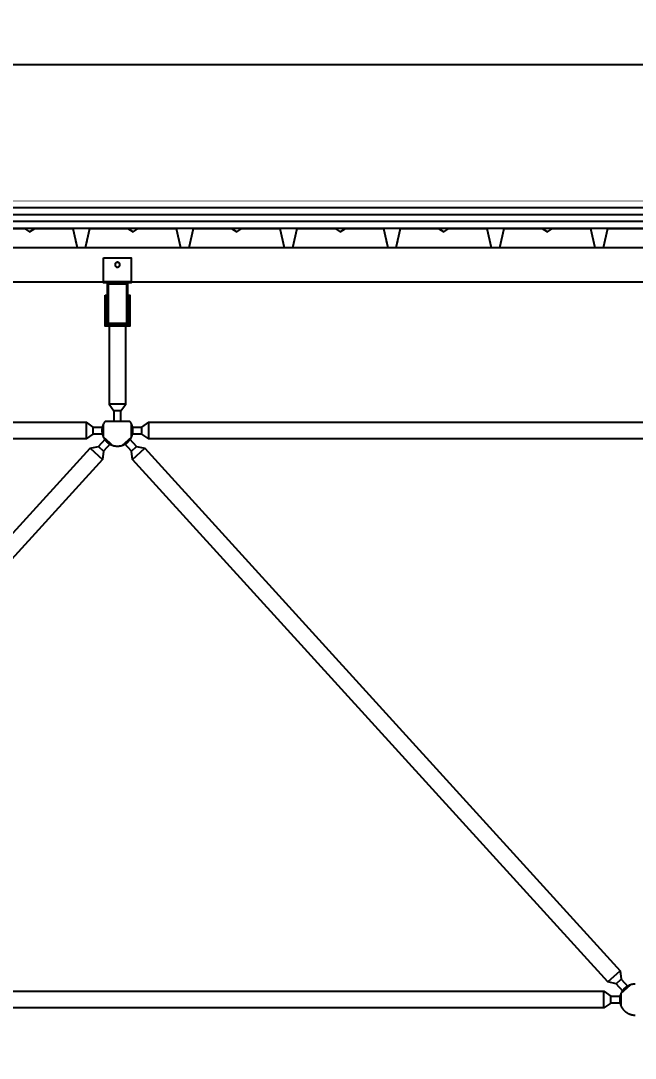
# Model space of a CAD drawing. Header units: centimetres. Extents: x 77182 to 116086, y 20619 to 33555.
# Drawn here: x 94186.7 to 94364.7, y 22546.4 to 22847.2 of the extents above; entities that cross this region are included whole.
import ezdxf

# ---------------------------------------------------------------- set-up
doc = ezdxf.new("R2010")
doc.units = ezdxf.units.CM
doc.header["$LTSCALE"] = 100
for name, color, linetype in [('A-ANNO-DIMS', 187, 'Continuous'), ('A-ELEV-02', 253, 'Continuous'), ('A-ELEV-04', 250, 'Continuous'), ('A-WALL-INSL', 249, 'Continuous'), ('A-WALL-SNWPNL', 200, 'Continuous'), ('S-STEL', 3, 'Continuous')]:
    doc.layers.add(name, color=color, linetype=linetype)
doc.styles.add('Fields_100', font='act_simplex.shx', dxfattribs={"width": 0.8, "height": 20})
doc.linetypes.add('BATTING', pattern='A,0.00254,-2.54,[134,ltypeshp.shx,S=2.54,R=0,X=-2.54,Y=0],-5.08,[134,ltypeshp.shx,S=2.54,R=180,X=2.54,Y=0],-2.54', length=10.16254)
doc.dimstyles.new('FIELDS_100', dxfattribs={"dimscale": 0, "dimtxt": 20, "dimasz": 5, "dimexe": 5, "dimexo": 5, "dimgap": 5, "dimtad": 0, "dimdec": 0, "dimzin": 0, "dimdsep": 46, "dimtxsty": 'Fields_100', "dimblk": 'DOT', "dimcen": 0.09, "dimclrt": 50, "dimadec": 0, "dimazin": 0, "dimtfac": 1, "dimtdec": 0, "dimtix": 1, "dimtofl": 0, "dimtmove": 1, "dimatfit": 3, "dimfxl": 5, "dimfxlon": 1, "dimtolj": 1, "dimtzin": 0, "dimarcsym": 0})

# ---------------------------------------------------------------- blocks, each defined once
blk = doc.blocks.new('_Dot')
at = {"color": 0, "linetype": 'ByBlock', "lineweight": -2}
blk.add_line((-0.5, 0), (-1, 0), dxfattribs=at)
at = {"color": 0, "linetype": 'ByBlock', "const_width": 0.5}
blk.add_lwpolyline([(-0.25, 0, 1), (0.25, 0, 1)], format="xyb", close=True, dxfattribs=at)
blk = doc.blocks.new('*D12')
at = {"layer": 'A-ANNO-DIMS', "color": 0, "lineweight": -2, "transparency": 16777216}
for p, q in [((94064.7, 23343.48), (94064.7, 23353.48)), ((95864.7, 23343.48), (95864.7, 23353.48)), ((94069.7, 23348.48), (94933.03, 23348.48)), ((95859.7, 23348.48), (94996.36, 23348.48))]:
    blk.add_line(p, q, dxfattribs=at)
at = {"layer": 'DEFPOINTS', "color": 0, "transparency": 16777216}
for p in [(95864.7, 23348.48), (94064.7, 22503.48), (95864.7, 22503.48)]:
    blk.add_point(p, dxfattribs=at)
at = {"layer": 'A-ANNO-DIMS', "color": 0, "lineweight": -2, "transparency": 16777216, "xscale": 5, "yscale": 5, "zscale": 5, "rotation": 180}
blk.add_blockref('_Dot', (94064.7, 23348.48), dxfattribs=at)
at = {"layer": 'A-ANNO-DIMS', "color": 0, "lineweight": -2, "transparency": 16777216, "xscale": 5, "yscale": 5, "zscale": 5}
blk.add_blockref('_Dot', (95864.7, 23348.48), dxfattribs=at)
at = {"layer": 'A-ANNO-DIMS', "color": 50, "transparency": 16777216, "insert": (94964.7, 23348.48), "char_height": 20, "attachment_point": 5, "style": 'Fields_100'}
blk.add_mtext('\\A1;1800', dxfattribs=at)

msp = doc.modelspace()

# ---------------------------------------------------------------- linework, layer by layer
at = {"layer": 'A-ELEV-02'}
for points in [[(94012.2, 22781.49), (103009.7, 22781.49)], [(94012.2, 22771.49), (103009.7, 22771.49)], [(94218.7, 22771.49), (94210.7, 22771.49)], [(94211.1, 22765.89), (94211.6, 22765.89)], [(94211.1, 22764.49), (94211.6, 22764.49)], [(94217.8, 22765.89), (94218.3, 22765.89)], [(94217.8, 22764.49), (94218.3, 22764.49)], [(94212.28, 22758.69), (94212.28, 22736.09), (94213.7, 22734.09), (94213.7, 22731.09)], [(94215.7, 22731.09), (94215.7, 22734.09), (94217.11, 22736.09), (94217.11, 22758.69)], [(94217.11, 22736.09), (94212.28, 22736.09)], [(94215.7, 22734.09), (94213.7, 22734.09)], [(94068.8, 22729.39), (94071.8, 22729.39), (94073.8, 22730.8), (94205.6, 22730.8), (94207.6, 22729.39), (94210.6, 22729.39)], [(94205.6, 22730.8), (94205.6, 22725.97)], [(94207.6, 22729.39), (94207.6, 22727.39)], [(94211.1, 22731.09), (94211.01, 22730.97), (94210.93, 22730.84), (94210.85, 22730.71), (94210.77, 22730.58), (94210.7, 22730.45), (94210.63, 22730.31), (94210.56, 22730.17), (94210.51, 22730.02), (94210.45, 22729.88), (94210.43, 22729.8), (94210.4, 22729.73), (94210.38, 22729.65), (94210.36, 22729.57), (94210.34, 22729.5), (94210.32, 22729.42), (94210.3, 22729.34), (94210.28, 22729.26), (94210.27, 22729.19), (94210.26, 22729.11), (94210.24, 22729.03), (94210.23, 22728.95), (94210.22, 22728.87), (94210.22, 22728.79), (94210.21, 22728.71), (94210.2, 22728.63), (94210.2, 22728.55), (94210.2, 22728.47), (94210.2, 22728.39), (94210.2, 22728.31), (94210.2, 22728.23), (94210.2, 22728.15), (94210.21, 22728.07), (94210.21, 22727.99), (94210.22, 22727.92), (94210.23, 22727.84), (94210.24, 22727.76), (94210.25, 22727.68), (94210.28, 22727.53), (94210.31, 22727.37), (94210.35, 22727.22), (94210.39, 22727.07), (94210.44, 22726.93), (94210.49, 22726.79), (94210.55, 22726.65), (94210.61, 22726.51), (94210.67, 22726.37), (94210.74, 22726.24), (94210.81, 22726.11), (94210.89, 22725.98), (94210.98, 22725.86), (94211.07, 22725.73), (94211.16, 22725.61), (94211.26, 22725.49), (94211.36, 22725.37), (94211.47, 22725.25), (94211.52, 22725.2), (94211.58, 22725.14), (94211.64, 22725.09), (94211.69, 22725.04), (94211.75, 22724.98), (94211.81, 22724.93), (94211.88, 22724.88), (94211.94, 22724.83), (94212, 22724.78), (94212.07, 22724.74), (94212.13, 22724.69), (94212.2, 22724.65), (94212.26, 22724.6), (94212.33, 22724.56), (94212.4, 22724.52), (94212.47, 22724.48), (94212.54, 22724.44), (94212.61, 22724.4), (94212.68, 22724.36), (94212.75, 22724.33), (94212.82, 22724.3), (94212.9, 22724.26), (94212.97, 22724.23), (94213.04, 22724.2), (94213.12, 22724.17), (94213.19, 22724.15), (94213.27, 22724.12), (94213.34, 22724.1), (94213.49, 22724.05), (94213.64, 22724.01), (94213.79, 22723.98), (94213.95, 22723.95), (94214.1, 22723.93), (94214.25, 22723.91), (94214.4, 22723.9), (94214.55, 22723.89), (94214.7, 22723.89), (94214.85, 22723.89), (94215, 22723.9), (94215.15, 22723.91), (94215.3, 22723.93), (94215.45, 22723.95), (94215.6, 22723.98), (94215.75, 22724.01), (94215.9, 22724.05), (94216.05, 22724.1), (94216.13, 22724.12), (94216.2, 22724.15), (94216.28, 22724.17), (94216.35, 22724.2), (94216.43, 22724.23), (94216.5, 22724.26), (94216.57, 22724.3), (94216.64, 22724.33), (94216.71, 22724.36), (94216.79, 22724.4), (94216.86, 22724.44), (94216.93, 22724.48), (94216.99, 22724.52), (94217.06, 22724.56), (94217.13, 22724.6), (94217.2, 22724.65), (94217.26, 22724.69), (94217.33, 22724.74), (94217.39, 22724.78), (94217.46, 22724.83), (94217.52, 22724.88), (94217.58, 22724.93), (94217.64, 22724.98), (94217.7, 22725.04), (94217.76, 22725.09), (94217.82, 22725.14), (94217.87, 22725.2), (94217.93, 22725.25), (94218.04, 22725.37), (94218.14, 22725.49), (94218.24, 22725.61), (94218.33, 22725.73), (94218.42, 22725.86), (94218.5, 22725.98), (94218.58, 22726.11), (94218.65, 22726.24), (94218.72, 22726.37), (94218.79, 22726.51), (94218.85, 22726.65), (94218.9, 22726.79), (94218.95, 22726.93), (94219, 22727.07), (94219.04, 22727.22), (94219.08, 22727.37), (94219.11, 22727.53), (94219.14, 22727.68), (94219.15, 22727.76), (94219.16, 22727.84), (94219.17, 22727.92), (94219.18, 22727.99), (94219.19, 22728.07), (94219.19, 22728.15), (94219.19, 22728.23), (94219.2, 22728.31), (94219.2, 22728.39), (94219.2, 22728.47), (94219.19, 22728.55), (94219.19, 22728.63), (94219.19, 22728.71), (94219.18, 22728.79), (94219.17, 22728.87), (94219.16, 22728.95), (94219.15, 22729.03), (94219.14, 22729.11), (94219.13, 22729.19), (94219.11, 22729.26), (94219.09, 22729.34), (94219.08, 22729.42), (94219.06, 22729.5), (94219.04, 22729.57), (94219.02, 22729.65), (94218.99, 22729.73), (94218.97, 22729.8), (94218.94, 22729.88), (94218.89, 22730.02), (94218.83, 22730.17), (94218.77, 22730.31), (94218.7, 22730.45), (94218.63, 22730.58), (94218.55, 22730.71), (94218.47, 22730.84), (94218.38, 22730.97), (94218.3, 22731.09)], [(94210.6, 22730.24), (94210.6, 22726.53)], [(94211.1, 22731.09), (94218.3, 22731.09)], [(94218.8, 22729.39), (94221.8, 22729.39), (94223.8, 22730.8), (94505.6, 22730.8), (94507.6, 22729.39), (94510.6, 22729.39)], [(94218.8, 22726.53), (94218.8, 22730.24)], [(94221.8, 22727.39), (94221.8, 22729.39)], [(94223.8, 22725.97), (94223.8, 22730.8)], [(94210.6, 22727.39), (94207.6, 22727.39), (94205.6, 22725.97), (94073.8, 22725.97), (94071.8, 22727.39), (94068.8, 22727.39)], [(94210.57, 22726.6), (94213.31, 22724.11)], [(94216.08, 22724.11), (94218.83, 22726.6)], [(94510.6, 22727.39), (94507.6, 22727.39), (94505.6, 22725.97), (94223.8, 22725.97), (94221.8, 22727.39), (94218.8, 22727.39)], [(94206.79, 22723.28), (94210.36, 22720.03)], [(94209.18, 22723.81), (94210.66, 22722.46)], [(94218.73, 22722.46), (94220.21, 22723.81)], [(94219.03, 22720.03), (94222.61, 22723.28)], [(94356.79, 22568.5), (94360.36, 22571.74)], [(94359.18, 22567.97), (94360.66, 22569.31)], [(94364.7, 22567.89), (94364.6, 22567.89), (94364.5, 22567.88), (94364.4, 22567.88), (94364.29, 22567.87), (94364.19, 22567.86), (94364.09, 22567.84), (94363.98, 22567.83), (94363.88, 22567.81), (94363.77, 22567.79), (94363.67, 22567.77), (94363.56, 22567.74), (94363.46, 22567.71), (94363.35, 22567.68), (94363.25, 22567.65), (94363.15, 22567.61), (94363.04, 22567.57), (94362.94, 22567.53), (94362.83, 22567.48), (94362.73, 22567.43), (94362.63, 22567.38), (94362.53, 22567.33), (94362.43, 22567.27), (94362.33, 22567.21), (94362.24, 22567.15), (94362.14, 22567.09), (94362.04, 22567.02), (94361.95, 22566.95), (94361.86, 22566.88), (94361.77, 22566.81), (94361.68, 22566.73), (94361.6, 22566.65), (94361.52, 22566.57), (94361.43, 22566.49), (94361.36, 22566.4), (94361.28, 22566.31), (94361.2, 22566.22), (94361.13, 22566.13), (94361.06, 22566.04), (94361, 22565.94), (94360.93, 22565.85), (94360.87, 22565.75), (94360.81, 22565.65), (94360.75, 22565.55), (94360.7, 22565.45), (94360.65, 22565.35), (94360.6, 22565.25), (94360.56, 22565.15), (94360.51, 22565.04), (94360.47, 22564.94), (94360.44, 22564.83), (94360.4, 22564.73), (94360.37, 22564.62), (94360.34, 22564.52), (94360.32, 22564.41), (94360.29, 22564.31), (94360.27, 22564.21), (94360.25, 22564.1), (94360.24, 22564), (94360.23, 22563.89), (94360.22, 22563.79), (94360.21, 22563.69), (94360.2, 22563.59), (94360.2, 22563.49), (94360.2, 22563.39), (94360.2, 22563.29), (94360.2, 22563.19), (94360.21, 22563.08), (94360.22, 22562.98), (94360.23, 22562.88), (94360.24, 22562.78), (94360.25, 22562.67), (94360.27, 22562.57), (94360.29, 22562.46), (94360.32, 22562.36), (94360.34, 22562.25), (94360.37, 22562.15), (94360.4, 22562.04), (94360.44, 22561.94), (94360.47, 22561.83), (94360.51, 22561.73), (94360.56, 22561.63), (94360.6, 22561.52), (94360.65, 22561.42), (94360.7, 22561.32), (94360.75, 22561.22), (94360.81, 22561.12), (94360.87, 22561.02), (94360.93, 22560.92), (94361, 22560.83), (94361.06, 22560.73), (94361.13, 22560.64), (94361.2, 22560.55), (94361.28, 22560.46), (94361.36, 22560.37), (94361.43, 22560.29), (94361.52, 22560.2), (94361.6, 22560.12), (94361.68, 22560.04), (94361.77, 22559.97), (94361.86, 22559.89), (94361.95, 22559.82), (94362.04, 22559.75), (94362.14, 22559.68), (94362.24, 22559.62), (94362.33, 22559.56), (94362.43, 22559.5), (94362.53, 22559.44), (94362.63, 22559.39), (94362.73, 22559.34), (94362.83, 22559.29), (94362.94, 22559.25), (94363.04, 22559.2), (94363.15, 22559.16), (94363.25, 22559.13), (94363.35, 22559.09), (94363.46, 22559.06), (94363.56, 22559.03), (94363.67, 22559.01), (94363.77, 22558.98), (94363.88, 22558.96), (94363.98, 22558.94), (94364.09, 22558.93), (94364.19, 22558.92), (94364.29, 22558.9), (94364.4, 22558.9), (94364.5, 22558.89), (94364.6, 22558.89), (94364.7, 22558.89)], [(94360.57, 22565.17), (94363.31, 22567.67)], [(94068.8, 22564.39), (94071.8, 22564.39), (94073.8, 22565.8), (94355.6, 22565.8), (94357.6, 22564.39), (94360.6, 22564.39)], [(94355.6, 22560.97), (94355.6, 22565.8)], [(94357.6, 22562.39), (94357.6, 22564.39)], [(94360.6, 22561.53), (94360.6, 22565.24)], [(94360.6, 22562.39), (94357.6, 22562.39), (94355.6, 22560.97), (94073.8, 22560.97), (94071.8, 22562.39), (94068.8, 22562.39)]]:
    msp.add_lwpolyline(points, dxfattribs=at)
for points in [[(94210.7, 22778.49), (94218.7, 22778.49), (94218.7, 22771.19), (94210.7, 22771.19)], [(94215.4, 22776.49), (94215.4, 22776.5), (94215.4, 22776.52), (94215.4, 22776.53), (94215.39, 22776.55), (94215.39, 22776.57), (94215.39, 22776.58), (94215.39, 22776.6), (94215.39, 22776.61), (94215.38, 22776.63), (94215.38, 22776.65), (94215.37, 22776.66), (94215.37, 22776.68), (94215.37, 22776.7), (94215.36, 22776.71), (94215.35, 22776.73), (94215.35, 22776.74), (94215.34, 22776.76), (94215.33, 22776.78), (94215.33, 22776.79), (94215.32, 22776.81), (94215.31, 22776.82), (94215.3, 22776.84), (94215.29, 22776.85), (94215.28, 22776.87), (94215.27, 22776.88), (94215.26, 22776.9), (94215.25, 22776.91), (94215.24, 22776.93), (94215.23, 22776.94), (94215.22, 22776.96), (94215.21, 22776.97), (94215.19, 22776.98), (94215.18, 22776.99), (94215.17, 22777.01), (94215.15, 22777.02), (94215.14, 22777.03), (94215.12, 22777.04), (94215.11, 22777.05), (94215.1, 22777.06), (94215.08, 22777.07), (94215.07, 22777.08), (94215.05, 22777.09), (94215.03, 22777.1), (94215.02, 22777.11), (94215, 22777.12), (94214.99, 22777.12), (94214.97, 22777.13), (94214.96, 22777.14), (94214.94, 22777.14), (94214.92, 22777.15), (94214.91, 22777.15), (94214.89, 22777.16), (94214.87, 22777.16), (94214.86, 22777.17), (94214.84, 22777.17), (94214.82, 22777.17), (94214.81, 22777.18), (94214.79, 22777.18), (94214.78, 22777.18), (94214.76, 22777.18), (94214.74, 22777.19), (94214.73, 22777.19), (94214.71, 22777.19), (94214.7, 22777.19), (94214.68, 22777.19), (94214.67, 22777.19), (94214.65, 22777.19), (94214.63, 22777.18), (94214.62, 22777.18), (94214.6, 22777.18), (94214.59, 22777.18), (94214.57, 22777.17), (94214.55, 22777.17), (94214.54, 22777.17), (94214.52, 22777.16), (94214.5, 22777.16), (94214.49, 22777.15), (94214.47, 22777.15), (94214.46, 22777.14), (94214.44, 22777.14), (94214.42, 22777.13), (94214.41, 22777.12), (94214.39, 22777.12), (94214.38, 22777.11), (94214.36, 22777.1), (94214.34, 22777.09), (94214.33, 22777.08), (94214.31, 22777.07), (94214.3, 22777.06), (94214.28, 22777.05), (94214.27, 22777.04), (94214.26, 22777.03), (94214.24, 22777.02), (94214.23, 22777.01), (94214.22, 22776.99), (94214.2, 22776.98), (94214.19, 22776.97), (94214.18, 22776.96), (94214.17, 22776.94), (94214.15, 22776.93), (94214.14, 22776.91), (94214.13, 22776.9), (94214.12, 22776.88), (94214.11, 22776.87), (94214.1, 22776.85), (94214.09, 22776.84), (94214.08, 22776.82), (94214.08, 22776.81), (94214.07, 22776.79), (94214.06, 22776.78), (94214.05, 22776.76), (94214.05, 22776.74), (94214.04, 22776.73), (94214.03, 22776.71), (94214.03, 22776.7), (94214.02, 22776.68), (94214.02, 22776.66), (94214.02, 22776.65), (94214.01, 22776.63), (94214.01, 22776.61), (94214.01, 22776.6), (94214, 22776.58), (94214, 22776.57), (94214, 22776.55), (94214, 22776.53), (94214, 22776.52), (94214, 22776.5), (94214, 22776.49), (94214, 22776.47), (94214, 22776.46), (94214, 22776.44), (94214, 22776.42), (94214, 22776.41), (94214, 22776.39), (94214.01, 22776.38), (94214.01, 22776.36), (94214.01, 22776.34), (94214.02, 22776.33), (94214.02, 22776.31), (94214.02, 22776.29), (94214.03, 22776.28), (94214.03, 22776.26), (94214.04, 22776.25), (94214.05, 22776.23), (94214.05, 22776.21), (94214.06, 22776.2), (94214.07, 22776.18), (94214.08, 22776.17), (94214.08, 22776.15), (94214.09, 22776.13), (94214.1, 22776.12), (94214.11, 22776.1), (94214.12, 22776.09), (94214.13, 22776.07), (94214.14, 22776.06), (94214.15, 22776.05), (94214.17, 22776.03), (94214.18, 22776.02), (94214.19, 22776), (94214.2, 22775.99), (94214.22, 22775.98), (94214.23, 22775.97), (94214.24, 22775.95), (94214.26, 22775.94), (94214.27, 22775.93), (94214.28, 22775.92), (94214.3, 22775.91), (94214.31, 22775.9), (94214.33, 22775.89), (94214.34, 22775.88), (94214.36, 22775.87), (94214.38, 22775.86), (94214.39, 22775.86), (94214.41, 22775.85), (94214.42, 22775.84), (94214.44, 22775.84), (94214.46, 22775.83), (94214.47, 22775.82), (94214.49, 22775.82), (94214.5, 22775.81), (94214.52, 22775.81), (94214.54, 22775.81), (94214.55, 22775.8), (94214.57, 22775.8), (94214.59, 22775.8), (94214.6, 22775.79), (94214.62, 22775.79), (94214.63, 22775.79), (94214.65, 22775.79), (94214.67, 22775.79), (94214.68, 22775.79), (94214.7, 22775.79), (94214.71, 22775.79), (94214.73, 22775.79), (94214.74, 22775.79), (94214.76, 22775.79), (94214.78, 22775.79), (94214.79, 22775.79), (94214.81, 22775.8), (94214.82, 22775.8), (94214.84, 22775.8), (94214.86, 22775.81), (94214.87, 22775.81), (94214.89, 22775.81), (94214.91, 22775.82), (94214.92, 22775.82), (94214.94, 22775.83), (94214.96, 22775.84), (94214.97, 22775.84), (94214.99, 22775.85), (94215, 22775.86), (94215.02, 22775.86), (94215.03, 22775.87), (94215.05, 22775.88), (94215.07, 22775.89), (94215.08, 22775.9), (94215.1, 22775.91), (94215.11, 22775.92), (94215.12, 22775.93), (94215.14, 22775.94), (94215.15, 22775.95), (94215.17, 22775.97), (94215.18, 22775.98), (94215.19, 22775.99), (94215.21, 22776), (94215.22, 22776.02), (94215.23, 22776.03), (94215.24, 22776.05), (94215.25, 22776.06), (94215.26, 22776.07), (94215.27, 22776.09), (94215.28, 22776.1), (94215.29, 22776.12), (94215.3, 22776.13), (94215.31, 22776.15), (94215.32, 22776.17), (94215.33, 22776.18), (94215.33, 22776.2), (94215.34, 22776.21), (94215.35, 22776.23), (94215.35, 22776.25), (94215.36, 22776.26), (94215.37, 22776.28), (94215.37, 22776.29), (94215.37, 22776.31), (94215.38, 22776.33), (94215.38, 22776.34), (94215.39, 22776.36), (94215.39, 22776.38), (94215.39, 22776.39), (94215.39, 22776.41), (94215.39, 22776.42), (94215.4, 22776.44), (94215.4, 22776.46), (94215.4, 22776.47)], [(94211.1, 22767.69), (94211.6, 22767.69), (94211.6, 22759.19), (94217.8, 22759.19), (94217.8, 22767.69), (94218.3, 22767.69), (94218.3, 22758.69), (94211.1, 22758.69)], [(94066.72, 22567.09), (94068.73, 22569.31), (94069.03, 22571.74), (94206.79, 22723.28), (94209.18, 22723.81), (94211.2, 22726.03), (94212.68, 22724.68), (94210.66, 22722.46), (94210.36, 22720.03), (94072.61, 22568.5), (94070.21, 22567.97), (94068.2, 22565.75)], [(94361.2, 22565.75), (94359.18, 22567.97), (94356.79, 22568.5), (94219.03, 22720.03), (94218.73, 22722.46), (94216.72, 22724.68), (94218.2, 22726.03), (94220.21, 22723.81), (94222.61, 22723.28), (94360.36, 22571.74), (94360.66, 22569.31), (94362.68, 22567.09)]]:
    msp.add_lwpolyline(points, close=True, dxfattribs=at)
at = {"layer": 'A-ELEV-04'}
msp.add_line((94028.29, 22834.5), (112086.65, 22834.5), dxfattribs=at)
at = {"layer": 'A-WALL-INSL', "ltscale": 0.002, "const_width": 0.2}
msp.add_lwpolyline([(112094.7, 22794.99), (94022.2, 22794.99)], dxfattribs=at)
at = {"layer": 'A-WALL-INSL', "linetype": 'BATTING', "ltscale": 0.002}
for points in [[(112094.7, 22792.99), (94022.2, 22792.99)], [(112094.7, 22788.99), (94022.2, 22788.99)]]:
    msp.add_lwpolyline(points, dxfattribs=at)
at = {"layer": 'A-WALL-INSL', "ltscale": 0.002}
for points in [[(112094.7, 22790.99), (94022.2, 22790.99)], [(112094.7, 22786.99), (94022.2, 22786.99)]]:
    msp.add_lwpolyline(points, dxfattribs=at)
at = {"layer": 'A-WALL-SNWPNL', "ltscale": 100}
for points in [[(94176.74, 22786.99), (94187.74, 22786.99), (94189.24, 22785.99), (94190.74, 22786.99), (94201.74, 22786.99), (94202.99, 22781.49), (94205.49, 22781.49), (94205.93, 22783.44)], [(94202.54, 22783.44), (94202.99, 22781.49), (94205.49, 22781.49), (94206.74, 22786.99), (94217.74, 22786.99), (94219.24, 22785.99), (94220.74, 22786.99), (94231.74, 22786.99), (94232.99, 22781.49), (94235.49, 22781.49), (94236.74, 22786.99), (94247.74, 22786.99), (94249.24, 22785.99), (94250.74, 22786.99), (94261.74, 22786.99), (94262.99, 22781.49), (94265.49, 22781.49), (94266.74, 22786.99), (94277.74, 22786.99), (94279.24, 22785.99), (94280.74, 22786.99), (94291.74, 22786.99), (94292.99, 22781.49), (94295.49, 22781.49), (94295.93, 22783.44)], [(94292.54, 22783.44), (94292.99, 22781.49), (94295.49, 22781.49), (94296.74, 22786.99), (94307.74, 22786.99), (94309.24, 22785.99), (94310.74, 22786.99), (94321.74, 22786.99), (94322.99, 22781.49), (94325.49, 22781.49), (94326.74, 22786.99), (94337.74, 22786.99), (94339.24, 22785.99), (94340.74, 22786.99), (94351.74, 22786.99), (94352.99, 22781.49), (94355.49, 22781.49), (94356.74, 22786.99), (94367.74, 22786.99)]]:
    msp.add_lwpolyline(points, dxfattribs=at)
at = {"layer": 'S-STEL'}
msp.add_lwpolyline([(94217.7, 22759.19), (94217.7, 22771.19), (94211.7, 22771.19), (94211.7, 22759.19)], dxfattribs=at)
msp.add_lwpolyline([(94217.4, 22770.89), (94212, 22770.89), (94212, 22759.49), (94217.4, 22759.49)], close=True, dxfattribs=at)

# ---------------------------------------------------------------- dimensions: what is measured, and where the dimension line sits
at = {"layer": 'A-ANNO-DIMS'}
dim = msp.add_linear_dim(base=(95864.7, 23348.48), p1=(94064.7, 22503.48), p2=(95864.7, 22503.48), dimstyle='FIELDS_100', override={"dimscale": 1}, dxfattribs=at)
dim.commit()
dim.dimension.update_dxf_attribs({"geometry": '*D12', "text_midpoint": (94964.7, 23348.48)})

doc.saveas('drawing.dxf')
